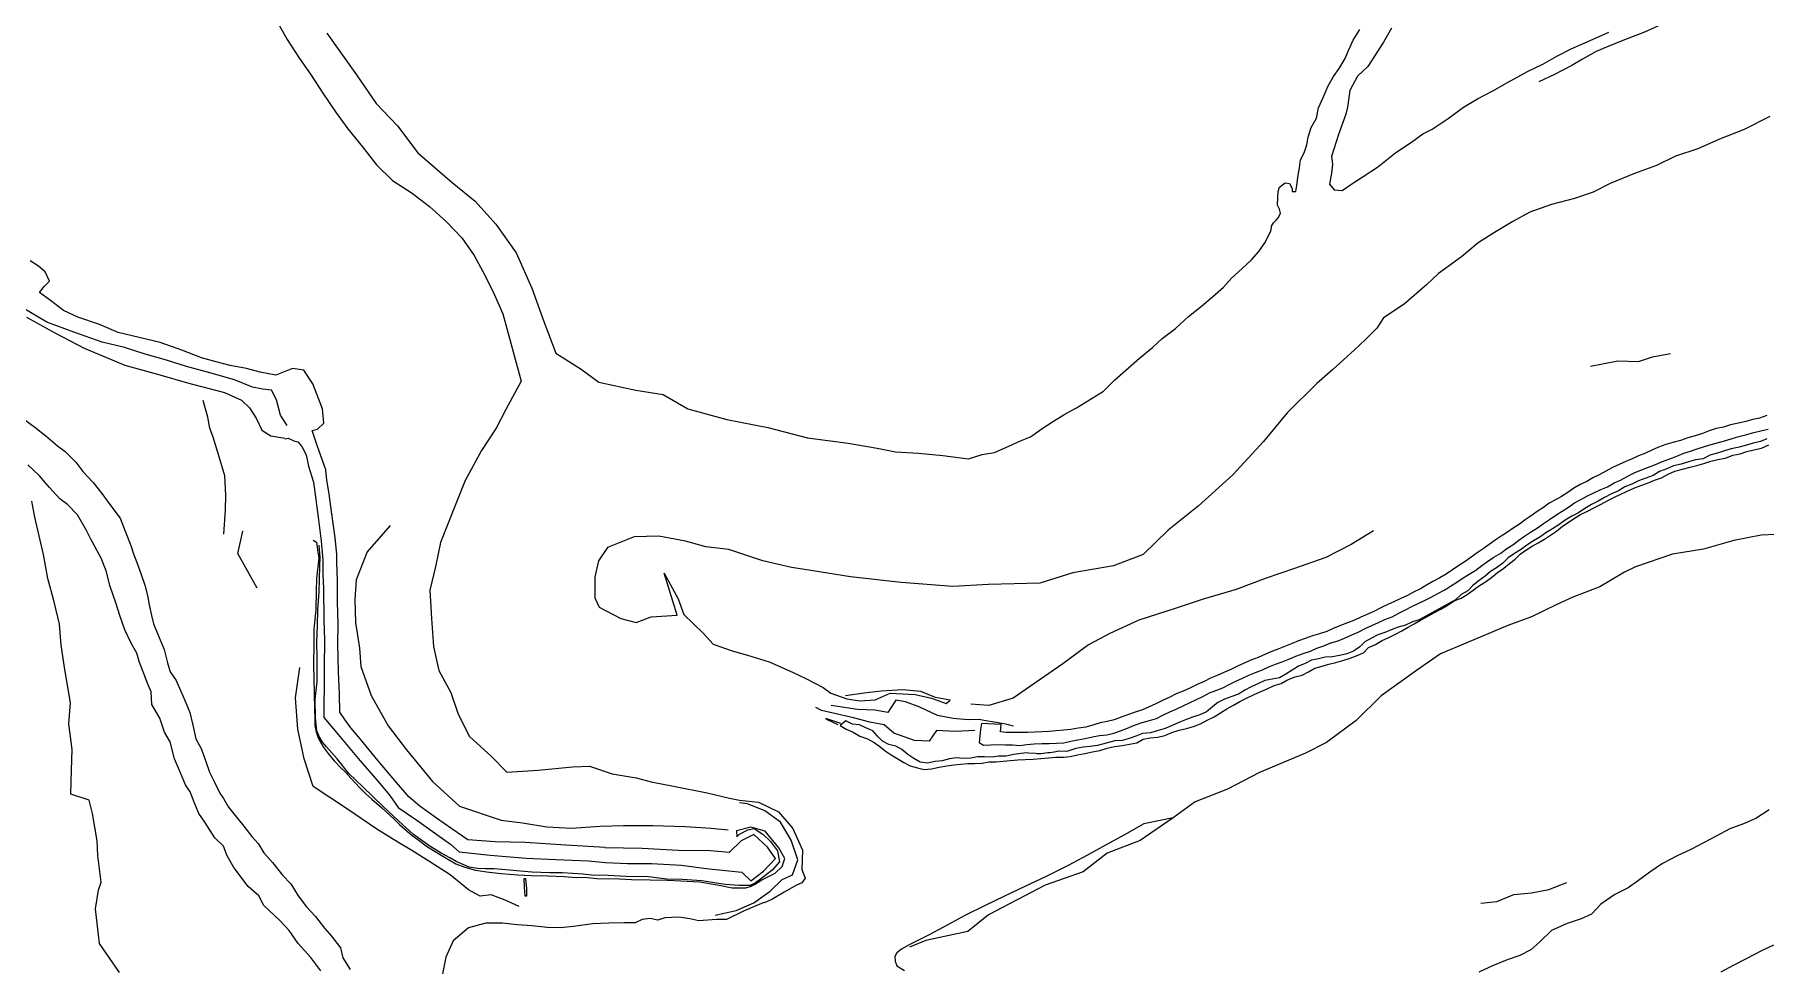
# Model space of a CAD drawing. Extents: x 683321 to 688873, y 7661944 to 7668387.
# Drawn here: x 684014.3 to 684514.3, y 7665561.9 to 7665832 of the extents above; entities that cross this region are included whole.
import ezdxf

# ---------------------------------------------------------------- set-up
doc = ezdxf.new("R2010")
doc.units = 0
doc.header["$MEASUREMENT"] = 0
doc.layers.add('01 CRESTA_Line', color=3, linetype='Continuous', lineweight=20)

msp = doc.modelspace()

# ---------------------------------------------------------------- linework, layer by layer
at = {"layer": '01 CRESTA_Line'}
for points in [[(684506.41, 7665843.7, 4217.53), (684502.67, 7665842.22, 4217.25), (684498.9, 7665841.4, 4217), (684494.9, 7665839.78, 4216.86), (684491.25, 7665838.12, 4216.52), (684487.82, 7665836.64, 4216.22), (684484.25, 7665834.85, 4215.98), (684479.38, 7665832.64, 4215.7), (684473.54, 7665830.46, 4215.29), (684468.39, 7665828.36, 4214.81), (684465.39, 7665827.1, 4214.53), (684461.44, 7665824.9, 4214.34), (684458.4, 7665823.07, 4214.07), (684453.32, 7665820.43, 4213.68), (684448.81, 7665818.34, 4213.33)], [(684084.13, 7665836.08, 4195.19), (684087.24, 7665830.56, 4194.82), (684090.66, 7665825.31, 4194.52), (684094.18, 7665820.26, 4194.19), (684097.55, 7665815.08, 4193.91), (684101.16, 7665809.68, 4193.83), (684104.78, 7665804.74, 4193.7), (684108.97, 7665799.5, 4193.47), (684113.07, 7665794.38, 4193.24), (684117.72, 7665789.86, 4193.09), (684123.4, 7665786.11, 4193.07), (684128.39, 7665782.27, 4192.69), (684133.32, 7665777.91, 4192.15), (684137.75, 7665773.27, 4191.44), (684141.24, 7665768.18, 4190.64), (684144.34, 7665762.47, 4189.75), (684147.01, 7665756.95, 4188.87), (684149.53, 7665751.33, 4188.08), (684154.84, 7665731.88, 4187.54), (684150.41, 7665723.68, 4187.49), (684147.6, 7665718.24, 4187.46), (684143.42, 7665711.77, 4186.92), (684138.66, 7665703.17, 4186.57), (684135.8, 7665695.92, 4185.94), (684131.56, 7665685.27, 4185.56), (684130.18, 7665678.67, 4185.07), (684128.5, 7665671.49, 4185), (684128.95, 7665663.3, 4184.05), (684129.5, 7665655.21, 4183.67), (684131.07, 7665648.27, 4184.5), (684134.57, 7665641.92, 4184.91), (684136.69, 7665635.65, 4183.82), (684139.94, 7665629.19, 4183.42), (684146.2, 7665623.45, 4182.89), (684150.66, 7665618.89, 4181.08), (684159.73, 7665619.4, 4181.48), (684169.71, 7665620.43, 4180.76), (684174.56, 7665620.65, 4180.33), (684181.12, 7665618.42, 4178.42), (684188.11, 7665617.27, 4177.75), (684192.38, 7665616.08, 4177.38), (684198.86, 7665614.81, 4176.95), (684208.55, 7665612.85, 4176.24), (684215.06, 7665611.33, 4175.89), (684217.93, 7665610.77, 4176.55), (684223.38, 7665610.22, 4176.17), (684229.15, 7665607.42, 4175.75), (684233.32, 7665602.56, 4175.16), (684236.12, 7665596.3, 4174.71), (684235.96, 7665590.75, 4174.46), (684236.93, 7665588.21, 4174.4), (684235.95, 7665586.91, 4174.78), (684234.42, 7665586.2, 4174.94), (684230.81, 7665584.23, 4174.93), (684227.3, 7665582.05, 4174.93), (684225.01, 7665581.12, 4174.92), (684224.94, 7665581.2, 4174.92), (684219.1, 7665578.69, 4174.91), (684214.15, 7665576.26, 4174.9), (684211.25, 7665576.26, 4174.9), (684206.13, 7665575.88, 4174.89), (684203.52, 7665576.47, 4174.89), (684200.42, 7665576.99, 4174.89), (684196.32, 7665576.74, 4174.88), (684194.36, 7665576.08, 4174.88), (684192.08, 7665576.58, 4174.58), (684189.76, 7665576.29, 4174.11), (684187.76, 7665575.33, 4174.53), (684184.56, 7665575.37, 4174.57), (684180.19, 7665575.28, 4174.55), (684175.42, 7665575.06, 4174.53), (684169.96, 7665574.31, 4174.43), (684166.07, 7665573.92, 4174.46), (684162.33, 7665574.03, 4174.61), (684157.99, 7665574.49, 4174.81), (684153.72, 7665574.79, 4174.93), (684149.42, 7665575.27, 4175.07), (684144.64, 7665575.23, 4175.22), (684139.67, 7665573.88, 4175.26), (684135.21, 7665570.09, 4175.24), (684133.1, 7665565.45, 4175.17), (684132.07, 7665560.65, 4175.23)], [(684406.28, 7665833.78, 4213.26), (684403.93, 7665829.82, 4212.86), (684399.47, 7665822.74, 4212.68), (684396.46, 7665820, 4212.04), (684394.23, 7665815.82, 4211.77), (684393.53, 7665810.99, 4211.8), (684393.07, 7665808.97, 4211.69), (684390.91, 7665803.09, 4211.45), (684388.91, 7665796.79, 4211.18), (684389.22, 7665794.57, 4211.07), (684388.89, 7665791.91, 4210.8), (684388.31, 7665788.74, 4210.5), (684389.7, 7665787.15, 4210.42), (684391.98, 7665786.97, 4210.22), (684394.84, 7665788.84, 4210.47), (684398.07, 7665790.92, 4210.76), (684402.24, 7665793.7, 4211.04), (684407.55, 7665797.92, 4211.25), (684412.07, 7665800.93, 4211.36), (684415.35, 7665803.27, 4211.51), (684417.98, 7665804.66, 4211.91), (684422.65, 7665807.71, 4212.18), (684427.09, 7665810.96, 4212.42), (684431.12, 7665813.37, 4212.67), (684435.49, 7665815.71, 4213.02), (684439.75, 7665818.13, 4213.38), (684445.54, 7665821.28, 4213.9), (684449.96, 7665823.44, 4214.29), (684454.07, 7665825.73, 4214.72), (684458.18, 7665827.82, 4215.04), (684464.51, 7665830.62, 4215.34), (684469.04, 7665832.62, 4215.96)], [(684098.74, 7665832.38, 4198.01), (684107.31, 7665820.32, 4198.05), (684112.94, 7665812.02, 4197.72), (684119.1, 7665805.58, 4198.2), (684124.99, 7665797.81, 4196.33), (684134.9, 7665789.24, 4195.37), (684141.59, 7665783.88, 4195.33), (684147.49, 7665777.18, 4194.7), (684153.38, 7665768.87, 4194.3), (684157.93, 7665758.69, 4192.15), (684161.41, 7665749.04, 4190.78), (684164.88, 7665739.96, 4189.77), (684172.2, 7665735.29, 4189.64), (684177.26, 7665731.5, 4189.38), (684187.99, 7665729.25, 4189.84), (684195.82, 7665727.95, 4190.23), (684203.02, 7665723.88, 4190.03), (684214.22, 7665720.76, 4190.82), (684226.06, 7665718.46, 4192.78), (684237.58, 7665715.46, 4194.03), (684249.34, 7665713.97, 4195.41), (684257.65, 7665712.44, 4195.75), (684262.96, 7665711.41, 4194.67), (684269.65, 7665711.06, 4195.73), (684276.68, 7665710.38, 4196.77), (684284.05, 7665709.35, 4198.15), (684288.03, 7665710.68, 4199.89), (684291.57, 7665711.19, 4201.02), (684295.69, 7665713.01, 4202.43), (684299.13, 7665714.57, 4203.75), (684301.95, 7665715.78, 4204.72), (684305.31, 7665718.12, 4205.7), (684308.62, 7665720.3, 4206.53), (684311.94, 7665722.32, 4207.35), (684315.25, 7665724.12, 4208.04), (684318.98, 7665726.4, 4208.94), (684323.03, 7665728.98, 4209.78), (684326.37, 7665732.22, 4210.78), (684329.54, 7665735.02, 4211.33), (684333.51, 7665738.49, 4212.01), (684337.2, 7665741.58, 4212.16), (684340, 7665744.19, 4212.68), (684343.88, 7665747.06, 4213.01), (684347.65, 7665750.51, 4213.53), (684351.41, 7665753.5, 4213.92), (684354.55, 7665756.22, 4213.92), (684357.72, 7665759.03, 4214.06), (684360.01, 7665761.57, 4214.24), (684363.17, 7665764.39, 4214.35), (684365.82, 7665766.9, 4214.13), (684367.91, 7665769.31, 4213.95), (684369.68, 7665771.8, 4213.99), (684371.43, 7665775.2, 4213.76), (684371.59, 7665776.1, 4213.78), (684371.57, 7665776.62, 4213.8), (684372.18, 7665777.6, 4213.63), (684372.94, 7665778.36, 4213.55), (684373.66, 7665779.11, 4213.39), (684374.16, 7665780.35, 4213.31), (684373.87, 7665781.57, 4213.69), (684373.36, 7665782.66, 4214.06), (684373.4, 7665784.86, 4214.39), (684373.5, 7665786.6, 4214.68), (684373.89, 7665787.9, 4215.04), (684375.53, 7665789.11, 4215.08), (684376.76, 7665788.9, 4214.98), (684377.57, 7665787.47, 4214), (684377.56, 7665786.68, 4213.61), (684378.64, 7665786.68, 4213.26), (684378.88, 7665788.37, 4213.39), (684379.29, 7665791.31, 4213.95), (684379.68, 7665793.43, 4214.13), (684379.98, 7665795.81, 4214.27), (684380.99, 7665797.84, 4214.28), (684381.82, 7665800.07, 4214.49), (684382.2, 7665802.31, 4215.09), (684383.08, 7665805.1, 4214.89), (684384.6, 7665807.84, 4215.14), (684385.22, 7665810.79, 4215.07), (684386.52, 7665813.78, 4215.22), (684387.95, 7665817.21, 4215.16), (684389.53, 7665819.87, 4215.27), (684391.11, 7665822.2, 4215.26), (684392.89, 7665825.05, 4215.45), (684393.81, 7665827.37, 4215.63), (684395.22, 7665830.34, 4215.83), (684397.14, 7665833.42, 4215.81)], [(684515.54, 7665808.32, 4220.88), (684508.12, 7665804.51, 4220.16), (684501.02, 7665801.76, 4219.62), (684494.79, 7665798.97, 4218.62), (684488.34, 7665796.85, 4218.27), (684482.8, 7665794.17, 4218.02), (684476.45, 7665791.84, 4217.42), (684469.43, 7665788.95, 4216.55), (684464.55, 7665786.4, 4216.23), (684459.08, 7665784.57, 4215.9), (684452.45, 7665782.84, 4215.57), (684446.24, 7665780.7, 4215.05), (684441.29, 7665777.97, 4214.31), (684436.04, 7665774.81, 4213.27), (684431.28, 7665771.8, 4212.78), (684426.52, 7665767.76, 4212.07), (684419.8, 7665762.96, 4211.43), (684416.33, 7665759.68, 4211.21), (684409.92, 7665754.11, 4210.71), (684403.95, 7665750.09, 4209.77), (684402, 7665747.16, 4210.38), (684398.75, 7665743.9, 4209.75), (684395.44, 7665740.84, 4209.05), (684389.27, 7665735.16, 4208.85), (684384.71, 7665731.16, 4207.75), (684376.1, 7665722.73, 4206.57), (684369.29, 7665714.41, 4205.38), (684360.42, 7665704.78, 4204.38), (684350.46, 7665695.73, 4203.16), (684341.75, 7665688.75, 4202.31), (684334.48, 7665681.76, 4201.56), (684326, 7665678.49, 4200.67), (684314.22, 7665676.48, 4199.88), (684304.7, 7665673.43, 4198.88), (684289.83, 7665673.09, 4198.04), (684279.5, 7665672.52, 4196.73), (684264.63, 7665673.62, 4195.53), (684249.97, 7665675.35, 4194.23), (684236.15, 7665677.48, 4193.03), (684232.92, 7665678.03, 4192.5), (684224.68, 7665679.89, 4191.45), (684214.86, 7665683.18, 4190.96), (684208.2, 7665684.01, 4190.62), (684202.28, 7665685.59, 4190.18), (684194.64, 7665687.08, 4189.45), (684187.51, 7665686.82, 4188.1), (684179.77, 7665683.74, 4187.11), (684177.14, 7665679.96, 4186.76), (684176.14, 7665675.34, 4185.83), (684176.15, 7665669.19, 4184.5), (684177.38, 7665666.52, 4183.95), (684183.67, 7665663.3, 4182.14), (684188.08, 7665662.12, 4182.16), (684192.44, 7665663.73, 4182.04), (684199.87, 7665664.27, 4182.23), (684196.18, 7665676.38, 4183.39), (684200.19, 7665668.96, 4182.14), (684201.84, 7665664.38, 4182.16), (684207.38, 7665658.99, 4180.17), (684210.3, 7665655.87, 4179.69), (684215.77, 7665653.91, 4179.42), (684220.18, 7665652.67, 4179.26), (684226.44, 7665650.74, 4178.65), (684233.21, 7665647.74, 4178.06), (684237.31, 7665645.83, 4177.62), (684242.12, 7665643.29, 4177.22), (684244.28, 7665641.73, 4175.56), (684248.88, 7665640.03, 4174.96), (684252.66, 7665639.48, 4174.94), (684257.15, 7665639.73, 4174.6), (684261.45, 7665641.66, 4174.51), (684268.67, 7665641.35, 4174.44), (684273.38, 7665640.24, 4174.7), (684277.57, 7665638.66, 4174.44), (684278.73, 7665639.69, 4174.49), (684274.56, 7665640.48, 4174.7), (684270.27, 7665642.16, 4174.51), (684265.11, 7665642.68, 4174.58), (684258.87, 7665642.28, 4174.49), (684253.88, 7665641.67, 4174.91), (684248.52, 7665640.97, 4174.94)], [(684011.91, 7665750.34, 4148.07), (684020.3, 7665745.74, 4148.51), (684028.61, 7665741.39, 4148.98), (684040.39, 7665736.42, 4150.05), (684050.48, 7665733.63, 4151.55), (684058.49, 7665731.39, 4152.82), (684069.17, 7665728.54, 4154.8), (684074.09, 7665726.32, 4156.52), (684076.34, 7665724.15, 4158), (684078.32, 7665721.18, 4158.64), (684079.9, 7665717.66, 4158.64), (684082.51, 7665716.01, 4158.06), (684086.59, 7665715.33, 4158.57), (684086.63, 7665715.22, 4158.61), (684087.54, 7665715.35, 4158.95), (684089.21, 7665714.56, 4159.24), (684090.32, 7665714.3, 4158.81), (684091.52, 7665712.95, 4159.48), (684092.69, 7665710.56, 4160), (684093.41, 7665707.23, 4160.76), (684094.82, 7665702.64, 4161.85), (684095.52, 7665697.67, 4163.79), (684096.33, 7665691.8, 4165.89), (684097.02, 7665685.58, 4167.76), (684097.56, 7665680.12, 4168.76), (684097.57, 7665675.97, 4168.85), (684097.78, 7665671.93, 4168.77), (684097.88, 7665662.74, 4168.91), (684098.01, 7665657, 4168.92), (684097.95, 7665649.25, 4168.98), (684097.94, 7665643.95, 4169.02), (684097.85, 7665638.25, 4169.13), (684097.86, 7665634.67, 4169.21), (684101.98, 7665629.71, 4169.38), (684107.78, 7665622.78, 4169.36), (684113.41, 7665616.28, 4169.45), (684116.9, 7665612.12, 4169.64), (684119.31, 7665608.64, 4169.74), (684124.67, 7665604.99, 4169.6), (684130.46, 7665600.84, 4169.67), (684134.46, 7665598.08, 4169.71), (684136.91, 7665595.82, 4169.84), (684145.88, 7665594.88, 4170.04), (684156.32, 7665594.05, 4170.3), (684164.84, 7665593.6, 4170.33), (684174.26, 7665593.24, 4170.52), (684179.18, 7665592.74, 4170.57), (684185.59, 7665592.47, 4170.65), (684192.54, 7665592.45, 4170.83), (684201.15, 7665592.04, 4171.05), (684208.33, 7665591.03, 4171.37), (684214.83, 7665590.39, 4171.54), (684218.56, 7665589.98, 4171.43), (684221.16, 7665587.51, 4171.47), (684224.87, 7665590.31, 4171.66), (684228.34, 7665593.93, 4171.68), (684225.97, 7665597.19, 4171.68), (684222.1, 7665600.86, 4171.51), (684218.38, 7665599.01, 4171.37), (684214.89, 7665595.69, 4171.38), (684209.55, 7665596.12, 4171.26), (684200.19, 7665596.26, 4171.06), (684189.77, 7665596.82, 4170.72), (684178.99, 7665597.05, 4170.6), (684179.08, 7665597.08, 4170.6), (684167.79, 7665597.81, 4170.41), (684155.97, 7665598.55, 4170.28), (684147.3, 7665598.78, 4170.11), (684139.39, 7665599.31, 4169.92), (684134.85, 7665602.46, 4169.76), (684130.4, 7665605.55, 4169.69), (684125.54, 7665609.03, 4169.7), (684122.41, 7665611.72, 4169.89), (684118.79, 7665615.85, 4169.65), (684113.58, 7665622.15, 4169.42), (684108.33, 7665628.54, 4169.28), (684105.68, 7665631.64, 4169.13), (684103.88, 7665634.12, 4169.11), (684102.48, 7665636.17, 4169.12), (684102.32, 7665641.49, 4169.01), (684102.07, 7665647.84, 4169.04), (684101.84, 7665655.92, 4168.97), (684101.97, 7665661.66, 4168.84), (684101.79, 7665668.08, 4168.78), (684101.76, 7665674.33, 4168.77), (684101.57, 7665679.47, 4168.74), (684101.61, 7665681.86, 4168.59), (684101.14, 7665686.6, 4167.9), (684100.17, 7665693.46, 4165.64), (684100.19, 7665693.44, 4165.64), (684099.39, 7665699.25, 4163.52), (684098.69, 7665703.23, 4162.22), (684098.42, 7665706.26, 4161.18), (684095.94, 7665713.28, 4159.74), (684094.42, 7665717.62, 4159.32), (684095.97, 7665718.01, 4159.95), (684097.8, 7665719.66, 4161.2), (684097.41, 7665723.87, 4161.3), (684094.66, 7665731.08, 4161.3), (684092.04, 7665735.03, 4161.6), (684088.75, 7665735.5, 4160.92), (684084.01, 7665733.58, 4159.08), (684079.4, 7665734.42, 4158.09), (684075.45, 7665735.47, 4157.45), (684070.8, 7665736.33, 4156.5), (684066.77, 7665737.38, 4155.56), (684062.46, 7665738.55, 4154.75), (684056.81, 7665740.79, 4154), (684050.53, 7665743.02, 4152.9), (684038.39, 7665745.93, 4150.97), (684032.99, 7665748.24, 4150.49), (684026.79, 7665750.32, 4149.46), (684022.65, 7665752.26, 4149.31), (684018.92, 7665755.1, 4148.25), (684015.69, 7665757.46, 4147.53), (684017.02, 7665759.16, 4148.1), (684018.55, 7665760.77, 4149.05), (684017.37, 7665763.45, 4148.96), (684015.39, 7665765.02, 4149.17), (684013, 7665766.61, 4149.08)], [(684087.23, 7665719, 4157.39), (684085.35, 7665721.98, 4157.39), (684084.17, 7665726.41, 4157.1), (684082.7, 7665729.22, 4157.04), (684080.2, 7665729.55, 4156.87), (684077.19, 7665730.07, 4156.43), (684072.07, 7665732.18, 4155.55), (684064.89, 7665734.22, 4153.74), (684058.2, 7665736.09, 4152.61), (684052.34, 7665737.87, 4151.68), (684046.23, 7665739.59, 4150.62), (684040.22, 7665741.6, 4149.78), (684033.79, 7665743.15, 4149.39), (684025.65, 7665745.96, 4148.65), (684017.86, 7665748.9, 4148.25), (684010.95, 7665752.97, 4147.93)], [(684463.73, 7665736.2, 4178.31), (684471.6, 7665737.71, 4178.23), (684477.63, 7665737.51, 4178.2), (684481.63, 7665738.87, 4178.14), (684486.87, 7665739.83, 4178.59)], [(684068.91, 7665687.65, 4152.02), (684069.44, 7665694.55, 4152), (684069.48, 7665698.89, 4152.29), (684069.21, 7665704.48, 4151.65), (684067.86, 7665708.99, 4151.38), (684065.83, 7665715.65, 4151.4), (684064.91, 7665718.24, 4151.87), (684064.34, 7665721.45, 4151.89), (684062.96, 7665726.27, 4151.73)], [(684011.44, 7665720.7, 4149.27), (684014.38, 7665718.55, 4149.34), (684017.57, 7665716.03, 4149.85), (684020.87, 7665713.2, 4150.08), (684023.16, 7665711.53, 4150.24), (684026.2, 7665708.42, 4150.5), (684028.25, 7665705.76, 4150.86), (684031.2, 7665702.54, 4150.93), (684033.66, 7665699.35, 4151.08), (684035.49, 7665696.85, 4151.56), (684037.76, 7665693.92, 4152.36), (684038.97, 7665692.26, 4152.43), (684040.42, 7665688.48, 4152.7), (684042.06, 7665684.34, 4152.96), (684042.81, 7665681.96, 4153.2), (684043.82, 7665679.49, 4152.97), (684044.98, 7665676.25, 4153.72), (684046.15, 7665672.85, 4154.45), (684046.9, 7665669.9, 4154.24), (684047.34, 7665667.21, 4154.51), (684048.03, 7665664.17, 4155.01), (684048.67, 7665661.72, 4155.18), (684050.29, 7665657.82, 4155.56), (684051.76, 7665654.34, 4155.78), (684052.69, 7665650.49, 4155.42), (684053.48, 7665647.89, 4155.37), (684055.18, 7665645.32, 4155.92), (684056.44, 7665642.42, 4155.95), (684057.81, 7665639.38, 4156.46), (684059.16, 7665636.08, 4156.99), (684059.96, 7665632.42, 4156.88), (684060.83, 7665628.54, 4156.94), (684062.37, 7665625.68, 4157.69), (684063.62, 7665622.2, 4157.35), (684064.83, 7665618.89, 4157.78), (684066.25, 7665615.95, 4158.32), (684067.83, 7665612.78, 4158.39), (684068.81, 7665611.25, 4158.95), (684070.31, 7665608.8, 4158.95), (684072.21, 7665606.35, 4159.22), (684074.38, 7665603.75, 4159.49), (684076.99, 7665600.3, 4159.56), (684078.9, 7665598.28, 4160.06), (684080.46, 7665595.52, 4160.58), (684082.97, 7665592.73, 4160.74), (684085.86, 7665589.11, 4161.08), (684088.32, 7665586.65, 4161.42), (684090.38, 7665583.18, 4161.66), (684092.85, 7665579.96, 4161.75), (684095.41, 7665577.18, 4162.16), (684098.02, 7665573.76, 4162.94), (684100.08, 7665571.49, 4163.25), (684102.64, 7665568.13, 4163.44), (684103.36, 7665565.22, 4163.84), (684105.44, 7665561.82, 4164.68)], [(684514.7, 7665721.9, 4175.68), (684512.6, 7665721.18, 4175.69), (684510.64, 7665720.74, 4175.66), (684508.65, 7665720.21, 4175.56), (684506.49, 7665719.67, 4175.56), (684504.24, 7665719.24, 4175.56), (684502.18, 7665718.57, 4175.46), (684500.1, 7665718.12, 4175.5), (684498.02, 7665717.48, 4175.44), (684496.1, 7665716.69, 4175.38), (684494.01, 7665716.05, 4175.4), (684491.83, 7665715.43, 4175.34), (684489.72, 7665714.73, 4175.36), (684487.57, 7665714.1, 4175.3), (684485.48, 7665713.49, 4175.34), (684483.41, 7665712.73, 4175.27), (684481.46, 7665711.86, 4175.24), (684479.61, 7665711.05, 4175.31), (684477.66, 7665710.3, 4175.24), (684475.78, 7665709.41, 4175.24), (684473.91, 7665708.58, 4175.3), (684472.03, 7665707.73, 4175.32), (684470.12, 7665706.85, 4175.23), (684468.2, 7665705.87, 4175.17), (684466.22, 7665704.81, 4175.17), (684464.46, 7665703.87, 4175.08), (684462.67, 7665702.83, 4175.03), (684460.77, 7665702.02, 4175.15), (684458.91, 7665700.93, 4174.99), (684457.23, 7665699.7, 4174.99), (684455.37, 7665698.56, 4175), (684453.63, 7665697.55, 4174.89), (684451.85, 7665696.58, 4174.91), (684450.18, 7665695.33, 4174.88), (684448.3, 7665694.17, 4174.83), (684446.58, 7665692.93, 4174.87), (684444.91, 7665691.75, 4174.85), (684443.24, 7665690.49, 4174.92), (684441.44, 7665689.39, 4175.06), (684439.76, 7665688.24, 4175.12), (684437.94, 7665687.04, 4175.09), (684436.24, 7665685.92, 4175.12), (684434.43, 7665684.67, 4175.06), (684432.73, 7665683.36, 4175.07), (684431.02, 7665682.2, 4175.1), (684429.29, 7665680.97, 4175.08), (684427.55, 7665679.73, 4175.07), (684425.72, 7665678.54, 4175.07), (684423.91, 7665677.31, 4175.09), (684422.04, 7665676.12, 4175.02), (684420.25, 7665674.97, 4175.05), (684418.25, 7665673.94, 4175.01), (684416.41, 7665672.85, 4175), (684414.62, 7665671.82, 4174.97), (684412.62, 7665670.89, 4174.95), (684410.86, 7665669.91, 4175.03), (684408.93, 7665669.08, 4175), (684407.1, 7665668.14, 4174.98), (684405.17, 7665667.34, 4174.95), (684403.37, 7665666.46, 4174.96), (684401.4, 7665665.43, 4174.97), (684399.41, 7665664.51, 4174.95), (684397.36, 7665663.64, 4174.92), (684395.53, 7665662.83, 4174.95), (684393.57, 7665662.05, 4174.86), (684391.5, 7665661.23, 4174.83), (684389.44, 7665660.36, 4174.79), (684387.54, 7665659.5, 4174.78), (684385.44, 7665658.8, 4174.73), (684383.44, 7665658.3, 4174.73), (684381.32, 7665657.53, 4174.57), (684379.41, 7665656.8, 4174.52), (684377.55, 7665656.01, 4174.44), (684375.67, 7665655.26, 4174.5), (684373.75, 7665654.54, 4174.44), (684371.88, 7665653.8, 4174.44), (684369.84, 7665653, 4174.34), (684367.79, 7665652.02, 4174.26), (684365.67, 7665651.18, 4174.31), (684363.71, 7665650.36, 4174.26), (684361.74, 7665649.52, 4174.29), (684359.89, 7665648.56, 4174.26), (684357.87, 7665647.66, 4174.25), (684355.93, 7665646.84, 4174.24), (684354, 7665645.98, 4174.21), (684352.11, 7665645.04, 4174.17), (684350.14, 7665644.2, 4174.15), (684348.16, 7665643.22, 4174.1), (684346.07, 7665642.3, 4174.05), (684344.09, 7665641.48, 4174.01), (684342.21, 7665640.56, 4173.98), (684340.14, 7665639.6, 4174.01), (684338.19, 7665638.62, 4174), (684336.23, 7665637.72, 4174.01), (684334.34, 7665636.84, 4174), (684332.26, 7665636.18, 4174), (684330.25, 7665635.49, 4174), (684328.21, 7665634.72, 4173.98), (684326.18, 7665634.03, 4173.96), (684324.14, 7665633.51, 4173.93), (684322.12, 7665633.12, 4173.9), (684319.99, 7665632.48, 4173.85), (684317.94, 7665631.88, 4173.81), (684315.77, 7665631.56, 4173.87), (684313.64, 7665631.23, 4173.74), (684311.57, 7665631.02, 4173.7), (684309.43, 7665630.78, 4173.59), (684307.37, 7665630.62, 4173.44), (684305.34, 7665630.55, 4173.58), (684303.24, 7665630.43, 4173.53), (684301.11, 7665630.35, 4173.51), (684299.1, 7665630.32, 4173.53), (684296.94, 7665630.31, 4173.51), (684294.85, 7665630.34, 4173.39), (684293.3, 7665630.52, 4172.96), (684293.51, 7665632.62, 4173.29), (684287.85, 7665632.92, 4172.01), (684287.57, 7665631.17, 4171.89), (684287.16, 7665627.44, 4173.79), (684288.43, 7665626.65, 4173.67), (684290.51, 7665626.78, 4173.77), (684292.53, 7665626.89, 4173.66), (684294.76, 7665626.74, 4173.5), (684296.82, 7665626.72, 4173.48), (684298.92, 7665626.61, 4173.54), (684300.91, 7665626.86, 4173.49), (684303.07, 7665627.05, 4173.6), (684305.25, 7665627.12, 4173.67), (684307.34, 7665627.11, 4173.62), (684309.51, 7665627.28, 4173.59), (684311.57, 7665627.38, 4173.67), (684313.67, 7665627.81, 4173.83), (684315.67, 7665628.21, 4173.82), (684317.81, 7665628.62, 4173.86), (684319.87, 7665629.09, 4173.79), (684321.88, 7665629.47, 4173.82), (684323.99, 7665629.68, 4174.01), (684326.05, 7665630.14, 4174.02), (684328, 7665630.79, 4174.03), (684330.01, 7665631.57, 4174.01), (684332.03, 7665632.41, 4174.06), (684334.19, 7665633.19, 4174.09), (684336.31, 7665633.76, 4173.99), (684338.36, 7665634.38, 4174.05), (684340.2, 7665635.29, 4174.14), (684342.19, 7665636.29, 4174.2), (684344.06, 7665637.11, 4174.18), (684346.11, 7665638.08, 4174.21), (684348.08, 7665638.95, 4174.23), (684349.91, 7665639.82, 4174.22), (684351.74, 7665640.7, 4174.26), (684353.64, 7665641.77, 4174.21), (684355.54, 7665642.43, 4174.32), (684357.52, 7665643.21, 4174.25), (684359.34, 7665644.15, 4174.33), (684361.27, 7665645.19, 4174.37), (684363.23, 7665646.02, 4174.41), (684365.06, 7665646.94, 4174.44), (684366.99, 7665647.7, 4174.45), (684368.96, 7665648.47, 4174.47), (684370.81, 7665649.31, 4174.52), (684372.78, 7665650.03, 4174.6), (684374.7, 7665650.77, 4174.63), (684376.59, 7665651.52, 4174.71), (684378.65, 7665652.37, 4174.72), (684380.78, 7665653.15, 4174.8), (684382.86, 7665653.86, 4174.76), (684384.74, 7665654.7, 4174.83), (684386.72, 7665655.36, 4174.82), (684388.72, 7665656.25, 4174.82), (684390.82, 7665656.84, 4174.88), (684392.7, 7665657.59, 4174.91), (684394.76, 7665658.53, 4174.89), (684396.59, 7665659.35, 4174.94), (684398.67, 7665660.35, 4174.92), (684400.57, 7665661.21, 4174.96), (684402.54, 7665662.07, 4174.98), (684404.38, 7665662.95, 4174.99), (684406.41, 7665663.78, 4175.01), (684408.35, 7665664.84, 4174.99), (684410.29, 7665665.79, 4174.98), (684412.12, 7665666.75, 4175.01), (684413.97, 7665667.56, 4175.04), (684415.79, 7665668.48, 4175.04), (684417.72, 7665669.39, 4175.04), (684419.68, 7665670.48, 4175.02), (684421.5, 7665671.48, 4174.98), (684423.34, 7665672.58, 4175.04), (684425.11, 7665673.81, 4175), (684426.94, 7665675.01, 4175.06), (684428.72, 7665676.1, 4175.03), (684430.66, 7665677.26, 4175.08), (684432.36, 7665678.54, 4175.08), (684433.99, 7665679.71, 4175.04), (684435.84, 7665681.03, 4174.98), (684437.8, 7665682.13, 4175.08), (684439.56, 7665683.52, 4175.09), (684441.29, 7665684.54, 4175.07), (684443.02, 7665685.87, 4175.05), (684444.73, 7665687.08, 4174.96), (684446.45, 7665688.25, 4174.94), (684448.41, 7665689.47, 4174.81), (684450.17, 7665690.76, 4174.85), (684451.95, 7665691.9, 4174.88), (684453.77, 7665693.11, 4174.85), (684455.58, 7665694.32, 4174.86), (684457.43, 7665695.46, 4174.93), (684459.16, 7665696.64, 4174.88), (684460.91, 7665697.66, 4174.94), (684462.85, 7665698.66, 4174.9), (684464.68, 7665699.61, 4174.9), (684466.69, 7665700.58, 4174.83), (684468.64, 7665701.33, 4174.89), (684470.56, 7665702.42, 4174.81), (684472.43, 7665703.28, 4174.87), (684474.38, 7665704.27, 4174.99), (684476.41, 7665705.32, 4175.01), (684478.47, 7665706.25, 4175.07), (684480.54, 7665706.98, 4175.12), (684482.54, 7665707.76, 4175.1), (684484.55, 7665708.64, 4175.32), (684486.66, 7665709.41, 4175.27), (684488.65, 7665710.19, 4175.23), (684490.71, 7665711, 4175.26), (684492.68, 7665711.57, 4175.2), (684494.57, 7665712.31, 4175.34), (684496.65, 7665713, 4175.39), (684498.62, 7665713.52, 4175.4), (684500.71, 7665714.14, 4175.4), (684502.82, 7665714.73, 4175.35), (684504.95, 7665715.32, 4175.37), (684507, 7665715.97, 4175.42), (684508.95, 7665716.46, 4175.47), (684510.95, 7665716.98, 4175.56), (684512.99, 7665717.46, 4175.59), (684515.06, 7665718.01, 4175.6)], [(684514.72, 7665715.16, 4176.85), (684512.85, 7665714.38, 4176.82), (684510.75, 7665713.94, 4176.73), (684508.77, 7665713.34, 4176.72), (684506.67, 7665712.81, 4176.76), (684504.37, 7665712.33, 4176.82), (684502.44, 7665711.71, 4176.72), (684500.41, 7665711.06, 4176.71), (684498.24, 7665710.44, 4176.65), (684496.28, 7665709.43, 4176.65), (684494.11, 7665709.13, 4176.58), (684492.08, 7665708.49, 4176.59), (684489.97, 7665707.89, 4176.58), (684487.76, 7665707.36, 4176.61), (684485.79, 7665706.47, 4176.45), (684483.66, 7665705.71, 4176.54), (684481.84, 7665704.62, 4176.41), (684479.72, 7665703.83, 4176.31), (684477.57, 7665703.08, 4176.28), (684475.65, 7665702.11, 4176.24), (684473.67, 7665701.34, 4176.32), (684471.83, 7665700.18, 4176.28), (684469.83, 7665699.32, 4176.17), (684467.79, 7665698.27, 4176.23), (684465.98, 7665697.16, 4176.15), (684464, 7665696.23, 4176.2), (684462.09, 7665695.04, 4176.15), (684460.26, 7665693.83, 4176.05), (684458.34, 7665692.84, 4176.06), (684456.44, 7665691.65, 4176.11), (684454.63, 7665690.37, 4176.08), (684452.79, 7665689.21, 4176.03), (684450.85, 7665688.03, 4176.01), (684449.09, 7665686.81, 4175.94), (684447.27, 7665685.69, 4176.03), (684445.36, 7665684.47, 4175.95), (684443.52, 7665683.11, 4175.99), (684441.79, 7665682.07, 4176.03), (684439.97, 7665680.8, 4176), (684438.44, 7665679.28, 4176.09), (684436.6, 7665677.94, 4175.92), (684434.84, 7665676.82, 4176.03), (684433.29, 7665675.51, 4175.98), (684431.6, 7665674.25, 4176.11), (684429.8, 7665672.83, 4176.03), (684428.28, 7665671.25, 4176.1), (684426.35, 7665670.2, 4176.09), (684424.76, 7665668.69, 4175.9), (684414.22, 7665662.91, 4176.34), (684412.31, 7665662.3, 4176.47), (684410.34, 7665661.36, 4176.46), (684408.17, 7665660.75, 4176.35), (684406.21, 7665660.01, 4176.29), (684404.29, 7665659.19, 4176.24), (684402.33, 7665658.51, 4176.25), (684400.46, 7665657.62, 4176.26), (684398.59, 7665656.55, 4176.22), (684397.11, 7665655.04, 4176.17), (684395.32, 7665653.85, 4176.17), (684393.37, 7665653.04, 4176.15), (684391.34, 7665652.53, 4176.12), (684389.16, 7665652.23, 4176.05), (684387.14, 7665652.09, 4175.98), (684385.18, 7665651.63, 4176.04), (684383.15, 7665651.19, 4175.93), (684381.37, 7665650.23, 4175.88), (684379.37, 7665649.45, 4175.89), (684377.55, 7665648.3, 4175.89), (684375.78, 7665647.23, 4175.88), (684373.87, 7665646.09, 4175.83), (684371.76, 7665645.71, 4175.81), (684369.69, 7665645.31, 4175.77), (684367.67, 7665644.35, 4175.73), (684365.71, 7665643.55, 4175.76), (684363.92, 7665642.54, 4175.77), (684362.08, 7665641.45, 4175.8), (684360.13, 7665640.76, 4175.74), (684358.05, 7665639.97, 4175.71), (684356.13, 7665638.97, 4175.72), (684354.52, 7665637.74, 4175.72), (684352.83, 7665636.33, 4175.75), (684350.92, 7665635.47, 4175.7), (684348.81, 7665634.78, 4175.69), (684346.71, 7665634.03, 4175.63), (684344.8, 7665633.22, 4175.65), (684342.86, 7665632.31, 4175.63), (684340.84, 7665631.5, 4175.48), (684338.81, 7665630.95, 4175.34), (684336.67, 7665630.22, 4175.38), (684334.33, 7665630.02, 4175.39), (684332.41, 7665629.27, 4175.34), (684330.44, 7665628.56, 4175.16), (684328.5, 7665628.02, 4175.01), (684326.37, 7665627.88, 4174.83), (684321.33, 7665626.54, 4174.97), (684319.22, 7665626.28, 4174.84), (684317.2, 7665626.09, 4174.73), (684315.07, 7665625.7, 4174.78), (684313.09, 7665625, 4174.72), (684312.38, 7665624.88, 4174.71), (684310.16, 7665624.91, 4174.66), (684308.79, 7665624.66, 4174.62), (684307.55, 7665624.47, 4174.61), (684307.01, 7665624.43, 4174.57), (684304.99, 7665624.2, 4174.61), (684303.83, 7665624.17, 4174.52), (684303.47, 7665624.25, 4174.47), (684301.31, 7665624.38, 4174.46), (684300.74, 7665624.46, 4174.46), (684298.56, 7665624.14, 4174.43), (684297.09, 7665623.99, 4174.41), (684295.81, 7665623.64, 4174.44), (684294.99, 7665623.48, 4174.48), (684292.72, 7665623.47, 4174.54), (684290.89, 7665623.24, 4174.5), (684288.69, 7665623.26, 4174.5), (684286.69, 7665623.34, 4174.55), (684284.71, 7665622.87, 4174.76), (684282.6, 7665622.84, 4174.74), (684280.55, 7665623.01, 4174.85), (684278.56, 7665622.7, 4174.72), (684276.43, 7665622.11, 4174.74), (684274.39, 7665621.97, 4174.76), (684272.22, 7665621.5, 4174.86), (684270.12, 7665621.73, 4174.91), (684268.32, 7665622.81, 4174.76), (684266.51, 7665623.96, 4174.72), (684264.83, 7665625.37, 4174.6), (684263.07, 7665626.38, 4174.58), (684261.08, 7665626.82, 4174.74), (684259.18, 7665627.79, 4174.86), (684257.79, 7665629.23, 4175.01), (684256.46, 7665630.84, 4175.07), (684254.43, 7665631.69, 4175.13), (684252.61, 7665632.53, 4175.15), (684250.6, 7665632.73, 4175.07), (684248.64, 7665633.67, 4175.13), (684246.99, 7665632.38, 4175.22), (684248.7, 7665631.28, 4175.27), (684250.78, 7665630.38, 4175.29), (684252.64, 7665629.28, 4175.18), (684254.87, 7665628.53, 4175.01), (684256.77, 7665627.45, 4175.04), (684258.42, 7665626.27, 4174.92), (684260.03, 7665625.06, 4174.91), (684261.76, 7665623.92, 4174.77), (684263.62, 7665622.75, 4174.89), (684265.35, 7665621.66, 4174.95), (684267.22, 7665620.72, 4175.07), (684269.3, 7665620.1, 4175.04), (684271.3, 7665619.66, 4175), (684273.42, 7665619.87, 4174.9), (684275.63, 7665620.31, 4174.82), (684277.79, 7665620.67, 4174.77), (684279.84, 7665621, 4174.81), (684281.83, 7665621.21, 4174.79), (684283.83, 7665621.37, 4174.77), (684285.93, 7665621.38, 4174.7), (684288.01, 7665621.47, 4174.65), (684290.06, 7665621.81, 4174.59), (684292.08, 7665621.86, 4174.55), (684294.11, 7665622.01, 4174.55), (684296.17, 7665622.2, 4174.54), (684298.31, 7665622.44, 4174.45), (684300.47, 7665622.52, 4174.44), (684302.71, 7665622.64, 4174.49), (684304.92, 7665622.84, 4174.58), (684307.14, 7665622.97, 4174.58), (684309.34, 7665623.16, 4174.62), (684311.49, 7665623.23, 4174.72), (684313.48, 7665623.43, 4174.7), (684315.53, 7665623.89, 4174.74), (684317.72, 7665624.25, 4174.76), (684319.84, 7665624.7, 4174.84), (684322.02, 7665625.17, 4174.87), (684324.08, 7665625.81, 4174.93), (684326.21, 7665626.27, 4174.96), (684328.43, 7665626.62, 4175.05), (684330.6, 7665626.99, 4175.16), (684332.68, 7665627.36, 4175.25), (684334.51, 7665628.41, 4175.3), (684336.56, 7665628.8, 4175.2), (684338.74, 7665628.98, 4175.36), (684340.79, 7665629.43, 4175.5), (684342.81, 7665630.32, 4175.69), (684344.9, 7665631.03, 4175.72), (684347.06, 7665631.5, 4175.83), (684349.04, 7665632.02, 4175.8), (684351.1, 7665632.84, 4175.86), (684353.04, 7665633.87, 4175.79), (684355.02, 7665634.84, 4175.84), (684356.88, 7665635.97, 4175.95), (684358.65, 7665637.14, 4175.86), (684360.58, 7665638.21, 4175.89), (684362.47, 7665639.28, 4175.92), (684364.34, 7665640.28, 4175.88), (684366.35, 7665641.2, 4175.96), (684368.31, 7665642.1, 4176.02), (684370.32, 7665642.98, 4175.89), (684372.36, 7665643.89, 4175.88), (684374.35, 7665644.51, 4175.9), (684376.24, 7665645.53, 4175.88), (684378.4, 7665646.38, 4176.01), (684380.47, 7665646.88, 4176.06), (684382.3, 7665647.9, 4176.08), (684384.13, 7665648.88, 4176.07), (684386.21, 7665649.53, 4176.13), (684388.16, 7665650.08, 4176.09), (684390.16, 7665650.54, 4176.14), (684392.23, 7665651.12, 4176.25), (684394.32, 7665651.77, 4176.2), (684396.33, 7665652.58, 4176.22), (684398.19, 7665653.34, 4176.21), (684399.66, 7665654.84, 4176.23), (684401.68, 7665655.74, 4176.3), (684403.59, 7665656.89, 4176.29), (684405.52, 7665657.8, 4176.27), (684407.38, 7665658.7, 4176.33), (684409.24, 7665659.75, 4176.44), (684411.07, 7665660.76, 4176.44), (684412.81, 7665661.76, 4176.34), (684414.6, 7665662.76, 4176.4), (684416.47, 7665663.7, 4176.36), (684418.46, 7665664.88, 4176.24), (684420.51, 7665666, 4176.13), (684422.59, 7665667.23, 4176.04), (684424.39, 7665668.33, 4176.03), (684426.37, 7665669.1, 4176.15), (684428.11, 7665670.21, 4176.12), (684429.87, 7665671.49, 4176.04), (684431.64, 7665672.79, 4175.99), (684433.43, 7665673.84, 4175.95), (684435.19, 7665675.09, 4175.95), (684436.92, 7665676.58, 4175.94), (684438.75, 7665677.82, 4175.98), (684440.35, 7665679.12, 4176.02), (684441.95, 7665680.45, 4176.15), (684443.46, 7665681.83, 4175.91), (684445.09, 7665682.98, 4175.89), (684446.91, 7665684.12, 4175.9), (684448.65, 7665685.14, 4175.89), (684450.45, 7665686.14, 4175.91), (684452.2, 7665687.31, 4175.89), (684453.94, 7665688.52, 4175.95), (684455.66, 7665689.9, 4176.01), (684457.33, 7665691.02, 4176.04), (684459.09, 7665692.28, 4176.03), (684460.88, 7665693.31, 4176.02), (684462.93, 7665694.3, 4176.05), (684464.88, 7665695.34, 4176.05), (684466.79, 7665696.33, 4176.06), (684468.74, 7665697.4, 4176.1), (684470.69, 7665698.31, 4176.12), (684472.53, 7665699.15, 4176.17), (684474.35, 7665700.09, 4176.18), (684476.22, 7665700.94, 4176.22), (684478.29, 7665701.67, 4176.23), (684480.22, 7665702.37, 4176.23), (684482.26, 7665703.24, 4176.31), (684484.27, 7665703.94, 4176.34), (684486.21, 7665704.99, 4176.38), (684488.14, 7665705.82, 4176.45), (684490.33, 7665706.38, 4176.46), (684492.53, 7665706.99, 4176.51), (684494.51, 7665707.49, 4176.51), (684496.46, 7665708.04, 4176.54), (684498.52, 7665708.77, 4176.5), (684500.55, 7665709.16, 4176.6), (684502.75, 7665709.61, 4176.65), (684504.87, 7665710.46, 4176.57), (684507.03, 7665710.88, 4176.6), (684508.95, 7665711.5, 4176.57), (684510.97, 7665711.95, 4176.61), (684513.18, 7665712.52, 4176.71), (684515.22, 7665713.42, 4176.77)], [(684096.94, 7665561.46, 4163.67), (684094.05, 7665565.34, 4163.05), (684090.47, 7665569.35, 4162.35), (684087.84, 7665573.09, 4161.92), (684085.16, 7665576.06, 4161.61), (684080.54, 7665580.39, 4161.52), (684079.07, 7665583.18, 4161.24), (684076.01, 7665585.86, 4161.43), (684071.86, 7665591.29, 4160.55), (684069.9, 7665594.71, 4160.06), (684068.81, 7665597.49, 4159.5), (684066.34, 7665599.91, 4159.63), (684063.47, 7665604.38, 4158.8), (684061.68, 7665606.9, 4159.13), (684060.34, 7665610.19, 4158.39), (684059.25, 7665613.14, 4158.12), (684057.91, 7665615.23, 4158.46), (684056.47, 7665618.68, 4157.92), (684054.65, 7665622.75, 4157.82), (684053.42, 7665627.59, 4157.25), (684051.81, 7665630.42, 4157.53), (684050.46, 7665634.48, 4156.82), (684048.11, 7665638.44, 4156.92), (684047.96, 7665642.11, 4156.12), (684046.84, 7665644.79, 4155.92), (684045.86, 7665647.42, 4155.77), (684044.6, 7665650.58, 4154.9), (684043.8, 7665653.24, 4154.93), (684042.15, 7665656.18, 4154.91), (684040.38, 7665660.03, 4154.95), (684038.94, 7665664.11, 4154.58), (684037.71, 7665667.78, 4154.16), (684036.1, 7665672.55, 4153.5), (684034.96, 7665677.02, 4153.12), (684033.55, 7665680.73, 4152.86), (684030.5, 7665686.2, 4151.93), (684029.32, 7665688.71, 4151.78), (684026.72, 7665693.22, 4151.14), (684023.82, 7665696.19, 4150.82), (684021.55, 7665697.82, 4151.53), (684018.63, 7665701.14, 4150.74), (684015.68, 7665704.48, 4150.11), (684012.3, 7665707.67, 4149.87)], [(684038.83, 7665561.03, 4161.35), (684033.04, 7665569.33, 4159.73), (684031.9, 7665579.4, 4159.1), (684032.7, 7665584.82, 4158.66), (684033.52, 7665587.1, 4158.82), (684032.56, 7665594.79, 4158.39), (684032.34, 7665598.99, 4157.43), (684031.05, 7665606.89, 4156.85), (684030.07, 7665610.74, 4156.56), (684024.71, 7665612.48, 4156.38), (684024.96, 7665619.47, 4156.01), (684025.1, 7665625.38, 4155.63), (684024.2, 7665632.82, 4155.24), (684024.69, 7665638.86, 4154.72), (684023.04, 7665648.54, 4153.92), (684021.93, 7665655.57, 4153.52), (684021.44, 7665661.63, 4153.05), (684019.95, 7665668.06, 4152.54), (684018.14, 7665674.78, 4152.04), (684016.87, 7665681.76, 4151.49), (684014.37, 7665692.58, 4150.81), (684013.47, 7665697.18, 4150.78)], [(684117, 7665690.1, 4176.22), (684110.38, 7665682.57, 4175.36), (684107.16, 7665674.41, 4175.01), (684106.78, 7665668.72, 4174.54), (684106.97, 7665662.08, 4174.37), (684108.11, 7665654.68, 4174.1), (684108.49, 7665649.37, 4173.95), (684111.52, 7665641.03, 4173.69), (684116.45, 7665632.3, 4173.48), (684121.71, 7665625.28, 4173.35), (684129.23, 7665616.22, 4173.13), (684137.04, 7665609.05, 4172.86), (684149.03, 7665604.98, 4171.97), (684155.27, 7665604.23, 4172.21), (684162.24, 7665603.06, 4172.41), (684169.4, 7665602.69, 4172.48), (684177.62, 7665603.23, 4172.67), (684184.42, 7665603.45, 4172.86), (684192.91, 7665603.45, 4173.08), (684202.24, 7665603.14, 4173.16), (684209.74, 7665602.69, 4173.4), (684214.6, 7665602.24, 4173.69)], [(684078.56, 7665672, 4157.04), (684073, 7665682, 4156.75), (684074.44, 7665688.5, 4155.82), (684074.5, 7665688.5, 4155.83)], [(684094.8, 7665685.85, 4167.06), (684095.68, 7665685.32, 4167.74), (684096.13, 7665682.44, 4168.57), (684096.37, 7665680.82, 4168.81), (684095.74, 7665674.85, 4169.16), (684095.6, 7665671.15, 4169.28), (684095.52, 7665665.91, 4169.42), (684094.96, 7665660.06, 4169.46), (684094.99, 7665656.12, 4169.53), (684094.87, 7665649.86, 4169.76), (684094.99, 7665645.94, 4169.7), (684095.01, 7665641.81, 4169.94), (684095.13, 7665636.94, 4170.09), (684095.21, 7665634.59, 4170.33), (684095.21, 7665632.31, 4170.22), (684095.6, 7665630.53, 4170.35), (684096.19, 7665628.8, 4170.3), (684097.64, 7665626.22, 4170.31), (684099.13, 7665624.25, 4170.38), (684100.86, 7665622.13, 4170.35), (684102.64, 7665620.22, 4170.48), (684104.16, 7665618.73, 4170.53), (684105.59, 7665617.09, 4170.5), (684108.24, 7665614.39, 4170.55), (684109.9, 7665612.66, 4170.56), (684111.69, 7665611.1, 4170.56), (684114.63, 7665608.6, 4170.53), (684118.15, 7665605.27, 4170.46), (684119.68, 7665603.79, 4170.41), (684123.34, 7665600.58, 4170.5), (684125, 7665599.4, 4170.54), (684127.75, 7665597.34, 4170.52), (684132.69, 7665594.28, 4170.55), (684135.94, 7665592.43, 4170.57), (684138.59, 7665591.43, 4170.82), (684141.66, 7665590.6, 4170.91), (684145.64, 7665589.93, 4171.08), (684149.05, 7665589.58, 4171.23), (684153.86, 7665589.22, 4171.15), (684157.76, 7665589.04, 4171.24), (684162.53, 7665588.88, 4171.22), (684167.24, 7665588.68, 4171.26), (684170.71, 7665588.47, 4171.43), (684173.14, 7665588.55, 4171.42), (684176.66, 7665588.14, 4171.51), (684183.21, 7665588.09, 4171.58), (684186.75, 7665587.9, 4171.57), (684192.08, 7665587.81, 4171.68), (684197.02, 7665587.62, 4172.03), (684200.97, 7665587.48, 4172.2), (684206.38, 7665587.14, 4172.33), (684212.03, 7665586.25, 4172.35), (684215.75, 7665585.48, 4172.35), (684219.75, 7665585.43, 4172.17), (684221.27, 7665585.9, 4172.11), (684222.23, 7665586.45, 4172.11), (684224.33, 7665587.79, 4172.06), (684228.23, 7665589.7, 4172.22), (684230.26, 7665591.58, 4172.67), (684231.01, 7665593.97, 4172.76), (684229.23, 7665597.02, 4172.71), (684225.37, 7665601.82, 4172.55), (684221.16, 7665602.94, 4172.19), (684217.01, 7665601.92, 4171.82), (684217.18, 7665600.23, 4171.65), (684217.92, 7665600.92, 4171.99), (684220.33, 7665602.24, 4172.15), (684222.16, 7665602.56, 4172.29), (684224.67, 7665600.93, 4172.48), (684226.83, 7665598.87, 4172.65), (684228.87, 7665596.17, 4172.7), (684229.45, 7665592.97, 4172.53), (684227.36, 7665590.51, 4172.25), (684223.98, 7665587.96, 4172.17), (684222.56, 7665586.9, 4172.1), (684221.04, 7665586.14, 4172.06), (684217.8, 7665586.09, 4172.28), (684213.81, 7665586.44, 4172.52), (684210.68, 7665586.91, 4172.36), (684207.04, 7665587.46, 4172.36), (684201.38, 7665587.86, 4172.15), (684196.92, 7665587.98, 4172.02), (684191.58, 7665588.66, 4171.77), (684185.15, 7665588.72, 4171.62), (684179.97, 7665589.01, 4171.41), (684175.16, 7665589.11, 4171.47), (684172.77, 7665589.42, 4171.39), (684166.83, 7665589.77, 4171.26), (684163.09, 7665589.8, 4171.15), (684157.94, 7665589.96, 4171.13), (684151.49, 7665590.52, 4171.16), (684147, 7665590.95, 4171.14), (684144.45, 7665590.94, 4171.05), (684142.24, 7665591.08, 4170.96), (684139.86, 7665591.46, 4170.92), (684138.24, 7665592.07, 4170.81), (684136.1, 7665593.1, 4170.76), (684134.23, 7665594.08, 4170.59), (684131.73, 7665595.48, 4170.54), (684128.42, 7665597.48, 4170.49), (684123.7, 7665600.9, 4170.43), (684119.36, 7665604.8, 4170.47), (684114.87, 7665609.02, 4170.5), (684109.14, 7665614.59, 4170.52), (684105.1, 7665618.49, 4170.47), (684101.7, 7665622.74, 4170.39), (684098.64, 7665626.16, 4170.31), (684097.46, 7665627.53, 4170.3), (684096.5, 7665629.19, 4170.28), (684095.83, 7665630.84, 4170.26), (684095.43, 7665634.51, 4170.27), (684095.36, 7665639.85, 4170.01), (684095.89, 7665645, 4169.79), (684095.95, 7665651.81, 4169.61), (684095.78, 7665656.43, 4169.68), (684096.01, 7665661.29, 4169.53), (684096.1, 7665665.83, 4169.45), (684096.47, 7665670.84, 4169.26), (684096.62, 7665674.7, 4169.21), (684096.71, 7665678.29, 4169.06), (684096.73, 7665680.97, 4168.82), (684096.52, 7665684.47, 4168.19)], [(684521.37, 7665687.76, 4177.99), (684513.06, 7665687.36, 4178.37), (684505.11, 7665685.77, 4178.5), (684496.38, 7665683.31, 4177.69), (684487.48, 7665681.81, 4177.81), (684476.78, 7665678.15, 4177.98), (684473.53, 7665676.66, 4178.16), (684466.45, 7665672.45, 4176.27), (684458.63, 7665669.47, 4176.81), (684453.81, 7665667.2, 4176.98), (684446.67, 7665663.72, 4177.29), (684439.89, 7665661.2, 4176.88), (684428.21, 7665656.32, 4176.91), (684420.38, 7665653.05, 4177.55), (684413.45, 7665648.24, 4177.33), (684403.3, 7665640.94, 4177.09), (684396.02, 7665633.81, 4177.07), (684387.53, 7665627.42, 4176.85), (684381.42, 7665624.36, 4176.94), (684368.09, 7665618.76, 4177.29), (684358.88, 7665613.92, 4176.93), (684349.52, 7665610.3, 4176.81), (684343.21, 7665605.7, 4176.64), (684333.69, 7665599.1, 4176.77), (684324.14, 7665595.42, 4176.14), (684317.19, 7665590.05, 4176.05), (684306.25, 7665586.21, 4176.32), (684289.89, 7665577.66, 4177.04), (684283.84, 7665572.87, 4176.98), (684271.76, 7665570.2, 4176.37), (684267.04, 7665568.33, 4175.62)], [(684401.11, 7665688.61, 4178.64), (684394.61, 7665684.64, 4180.34), (684387.32, 7665680.91, 4182.06), (684377.94, 7665677.58, 4183.9), (684370.07, 7665674.91, 4185.37), (684361.41, 7665671.68, 4186.83), (684351.56, 7665668.79, 4188.71), (684344.02, 7665666.28, 4189.53), (684333.3, 7665662.83, 4190.94), (684324.85, 7665658.9, 4191.15), (684318.74, 7665655.64, 4189.59), (684311.32, 7665650.19, 4186.39), (684303.19, 7665644.55, 4183.42), (684296.93, 7665640.28, 4180.94), (684289.9, 7665638.12, 4178.74), (684284.74, 7665638.53, 4176.11)], [(684154.26, 7665580.03, 4173.18), (684150.24, 7665581.84, 4172.85), (684146.15, 7665583.4, 4171.75), (684143.01, 7665583.04, 4170.5), (684139.66, 7665584.84, 4170.8), (684134.37, 7665589.18, 4170.52), (684128.18, 7665593.18, 4170.28), (684123.24, 7665596.22, 4170.06), (684119.21, 7665598.65, 4169.9), (684113.15, 7665602.38, 4169.7), (684104.42, 7665608.34, 4169.55), (684094.76, 7665614.73, 4169.38), (684092.16, 7665622.73, 4169.64), (684090.34, 7665631.29, 4169.31), (684089.68, 7665640.31, 4169.26), (684090.91, 7665649.07, 4169.21)], [(684297.03, 7665632.19, 4172.65), (684295.6, 7665632.56, 4172.73), (684294.28, 7665632.86, 4172.81), (684291.49, 7665633.27, 4172.96), (684289.06, 7665633.72, 4173.09), (684288.03, 7665633.89, 4173.2), (684287.22, 7665634.05, 4173.17), (684283.94, 7665634.02, 4173.23), (684279.63, 7665634.36, 4173.17), (684275.12, 7665635.25, 4173.2), (684270.01, 7665637.62, 4173.23), (684265.89, 7665639.18, 4173.28), (684263.04, 7665639.65, 4173.29), (684260.81, 7665636.11, 4173.62), (684257.04, 7665636.8, 4173.83), (684252, 7665636.96, 4173.94), (684244.36, 7665638.17, 4174.33)], [(684285.92, 7665630.91, 4173.05), (684280.35, 7665630.66, 4173.09), (684274.82, 7665630.87, 4173.21), (684272.71, 7665627.82, 4173.38), (684268.42, 7665628, 4173.35), (684262.5, 7665630.16, 4173.49), (684259.66, 7665632.54, 4173.59), (684255.59, 7665633.3, 4173.94), (684250.89, 7665634.58, 4174.14), (684245.01, 7665635.91, 4174.36), (684241.65, 7665636.73, 4174.45), (684239.93, 7665637.54, 4174.35)], [(684247.2, 7665632.91, 4175.39), (684242.81, 7665634.37, 4174.95), (684243.45, 7665633.96, 4175.05), (684246.35, 7665632.63, 4175.32)], [(684210.89, 7665577.6, 4173.19), (684216.92, 7665578.92, 4173.03), (684222.02, 7665581.12, 4173.41), (684226.74, 7665584.52, 4173.6), (684230.26, 7665587.87, 4173.57), (684233.22, 7665589.24, 4174.08), (684234.72, 7665593.57, 4174.49), (684232.88, 7665599.21, 4174.97), (684229.73, 7665604.39, 4175.42), (684225.28, 7665607.74, 4176.04), (684220.27, 7665609.7, 4176.32), (684217.93, 7665609.98, 4176.58)], [(684343.21, 7665605.7, 4176.64), (684334.67, 7665603.91, 4176.84), (684329.12, 7665600.78, 4176.75), (684323.63, 7665597.76, 4176.65), (684318.22, 7665594.83, 4176.54), (684312.87, 7665591.93, 4176.43), (684306.49, 7665588.71, 4176.35), (684300.35, 7665585.84, 4176.32), (684294.46, 7665583.04, 4176.29), (684288.68, 7665580.29, 4176.16), (684283.2, 7665577.56, 4176.04), (684277.86, 7665574.68, 4175.78), (684272.67, 7665571.85, 4175.7), (684270.79, 7665570.9, 4174.39), (684266.97, 7665568.94, 4174.44), (684264.68, 7665567.72, 4174.43), (684263.37, 7665566.67, 4174.35), (684262.75, 7665565.64, 4174.31), (684262.92, 7665564.25, 4174.31), (684263.33, 7665562.93, 4174.29), (684265.59, 7665561.55, 4174.31)], [(684515.38, 7665607.99, 4127.53), (684511.48, 7665605.53, 4127.27), (684507.98, 7665603.94, 4126.99), (684503.99, 7665602.51, 4126.69), (684500.02, 7665600.39, 4126.38), (684496.39, 7665598.42, 4126.04), (684492.78, 7665596.51, 4125.7), (684488.82, 7665594.69, 4125.35), (684484.55, 7665592.48, 4124.9), (684480.88, 7665590.01, 4124.54), (684477.58, 7665587.56, 4124.2), (684474.6, 7665585.45, 4123.91), (684470.79, 7665583.57, 4123.53), (684466.72, 7665580.71, 4123.18), (684464.06, 7665577.82, 4122.87), (684461.1, 7665576.48, 4122.57), (684456.99, 7665575.12, 4122.25), (684452.48, 7665573.08, 4121.87), (684449.16, 7665569.89, 4121.55), (684446.55, 7665567.58, 4121.2), (684443.3, 7665565.91, 4120.9), (684439.65, 7665564.63, 4120.59), (684435.48, 7665562.89, 4120.27), (684431.51, 7665561.06, 4119.92)], [(684432.06, 7665581, 4122.1), (684436.69, 7665581.5, 4122.11), (684441.62, 7665583.5, 4122.17), (684446.75, 7665584, 4122.18), (684451.75, 7665585, 4122.24), (684456.88, 7665587, 4122.26)], [(684516.63, 7665568.93, 4125.99), (684512.95, 7665567.11, 4125.67), (684508.91, 7665565.04, 4125.25), (684504.98, 7665563.03, 4124.87), (684501.43, 7665561.07, 4124.51)]]:
    msp.add_polyline3d(points, dxfattribs=at)
msp.add_polyline3d([(684156.35, 7665585.13, 4171.11), (684156.38, 7665583.01, 4171.11), (684156.01, 7665583.04, 4171.1), (684155.83, 7665585.75, 4171.06), (684155.72, 7665588.19, 4171.08), (684156.14, 7665588.13, 4171.12)], close=True, dxfattribs=at)

doc.saveas('drawing.dxf')
